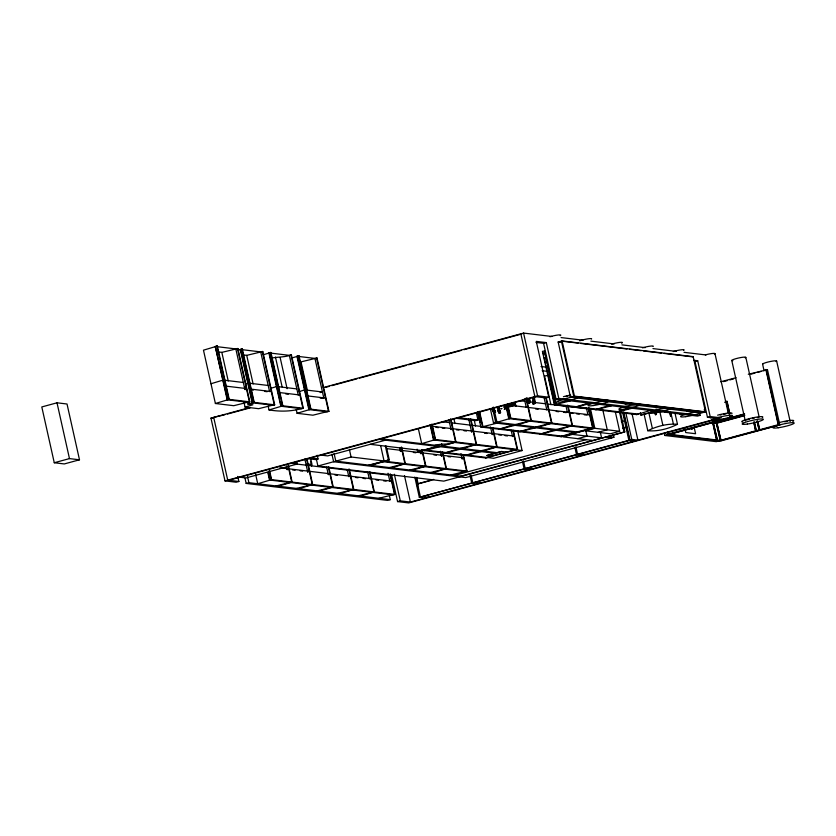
<?xml version="1.0" encoding="UTF-8"?>
<svg xmlns="http://www.w3.org/2000/svg" width="836" height="836" viewBox="0 0 836 836"><rect width="100%" height="100%" fill="white"/><g stroke="black" fill="none" stroke-linecap="round" stroke-linejoin="round"><path stroke-width="1.25" d="M527.485 400.141L527.025 398.155L527.829 403.297L528.509 403.307L529.637 403.004L529.481 399.775M535.113 401.51L534.758 403.621L532.95 403.913L533.18 400.757M532.95 403.913L534.183 403.548L534.392 402.461L533.723 397.455M534.183 403.548L534.674 401.458L533.964 397.413M535.019 402.471L534.758 403.621M528.268 403.349L528.289 402.189M533.922 402.795L533.629 403.924M533.399 402.733L533.002 403.391M493.637 407.456L495.518 412.284L493.71 412.576L492.164 409.745M495.466 411.782L494.713 411.343M495.518 412.284L493.815 412.524L492.268 409.692M499.98 411.061C501.757 413.297 497.326 413.914 500.659 412.409L499.761 410.058M527.829 403.297L529.742 402.952M644.107 414.248L647.795 430.739C656.782 426.224 667.41 423.434 677.484 424.291L674.934 412.88M677.484 424.291C668.497 428.805 657.859 431.585 647.795 430.739M263.215 354.777L270.958 352.489L282.871 405.815L269.025 409.933L268.199 406.223M210.975 383.734L223.191 380.066M227.173 399.775L229.242 399.389L217.318 346.062L203.472 350.169L215.395 403.495L227.601 399.827L215.26 346.449L227.173 399.775L248.167 402.294L249.797 401.855L237.884 348.528L221.833 352.374L218.165 351.935M270.718 388.332L276.82 386.504M269.6 470.741L271.585 479.634L257.728 483.741L255.523 473.866M278.294 486.207L292.14 482.1L288.451 465.589M432.139 424.301L435.546 439.537L421.699 443.644L418.387 428.826M507.703 404.248L510.827 418.219L496.981 422.326L493.668 407.508M370.944 465.37L384.8 461.253M298.849 488.673L312.695 484.566L307.021 459.173M588.753 403.046L574.907 407.163M517.536 424.792L531.382 420.675L526.272 397.831M391.509 467.836L405.355 463.719L401.667 447.218M458.327 448.901L444.48 453.007M319.404 491.14L333.25 487.033L328.715 466.718M462.705 448.566L476.562 444.449L470.877 419.055M533.284 427.541L519.438 431.658M609.308 405.512L595.462 409.63M538.091 427.259L551.938 423.141L546.263 397.758M412.064 470.302L425.911 466.185L422.222 449.684M478.892 451.367L465.035 455.474M339.959 493.606L352.175 489.938M483.26 451.032L497.117 446.915L492.853 427.875M553.84 430.007L539.993 434.124M629.863 407.978L616.017 412.096M558.647 429.725L572.503 425.608L567.957 405.293M432.62 472.768L446.466 468.651L442.777 452.151M360.515 496.072L374.371 491.965L369.825 471.65M574.405 432.473L560.548 436.58M638.213 414.113L650.429 410.445M238.396 350.19L242.315 349.061L254.238 402.388L248.031 404.196L247.477 401.729M291.273 358.142L299.027 355.864L310.95 409.18L297.073 413.297L296.237 409.588M245.899 383.755L248.187 383.066L252.597 402.827M298.776 391.697L304.889 389.869M512.761 425.075L498.883 429.192M243.945 402.116L245.042 407.059L252.9 404.781L248.031 404.196M485.486 457.929L491.693 456.122L486.824 455.536L494.682 453.258M215.26 346.449L217.318 346.062M237.884 348.528L236.243 348.967L216.942 346.658M243.015 354.913L246.724 355.363L262.765 351.507L274.689 404.833L273.048 405.282L252.169 402.774L240.256 349.448L242.315 349.061M57.005 402.806L41.8 406.944L54.267 462.736L64.288 463.938L79.493 459.8L67.026 404.007L57.005 402.806L69.472 458.598L79.493 459.8M262.765 351.507L261.135 351.956L240.256 349.448M270.697 358.236C277.573 356.794 284.606 357.39 291.409 354.945L303.322 408.271L301.691 408.72L280.812 406.212L268.889 352.886L270.958 352.489M291.409 354.945L289.768 355.394L268.889 352.886M307.387 390.464L301.002 361.873L317.011 358.017L328.935 411.343L327.294 411.793L308.881 409.577L296.958 356.251L299.027 355.864M317.011 358.017L315.381 358.466L296.958 356.251M244.781 389.022L246.411 388.573L226.284 386.159M252.169 402.774L253.81 402.335L274.689 404.833M237.748 476.415L238.877 481.484L236.149 482.226L224.999 480.888L210.965 418.115L250.204 407.445M323.208 387.58L523.566 333.073L552.032 336.49M224.832 414.76L213.692 417.373L227.726 480.146L238.877 481.484M227.35 414.081L250.016 407.916M325.538 387.371L329.311 386.336M331.829 385.657L357.014 378.802M359.532 378.123L406.108 365.447M408.616 364.768L433.8 357.912M436.319 357.233L461.493 350.378M464.011 349.699L520.65 334.285M54.267 462.736L69.472 458.598M280.812 406.212L282.443 405.763L303.322 408.271M536.064 342.426L543.578 343.335L546.305 342.593L558.782 398.385L700.16 415.346L699.586 412.806M308.881 409.577L310.522 409.138L328.935 411.343M704.257 409.535L704.821 412.054L701.54 412.942L570.486 397.225L558.145 342.008L561.416 341.119L578.125 343.115M637.001 414.614L554.341 404.697L542.428 351.371L544.487 350.974L556.41 404.3L554.77 404.749L547.674 373.002M224.999 480.888L537.6 395.846L548.761 397.184L536.284 341.391L546.305 342.593M228.792 480.272L535.939 396.713M504.16 406.85L515.446 403.851L515.582 404.446L504.296 407.445L504.16 406.85L515.446 403.851M296.707 461.462L297.271 464.001L245.983 477.952L239.984 477.231M385.5 440.164L327.66 455.902L321.233 455.129M504.923 408.062L504.756 407.331L504.923 408.062L515.279 405.293L514.986 404.551L515.279 405.293M317.189 455.254L318.025 459.016L315.841 459.612L308.139 458.692M548.761 397.184L546.033 397.926L534.873 396.588L520.838 333.815L521.915 333.94M287.114 469.268L288.754 468.818L279.945 467.763M476.269 412.514L477.952 420.048L475.768 420.644L456.498 418.324M245.042 478.359L246.171 483.427L248.909 482.685L390.276 499.646L389.43 495.842M543.578 343.335L556.055 399.127L558.782 398.385M391.624 474.963L397.57 501.59L408.731 502.927L721.332 417.885L710.182 416.547L697.705 360.744L694.977 361.486L707.455 417.289L718.605 418.627M450.98 429.161L452.61 428.711L432.588 426.308M316.53 459.863L317.899 466.018L351.078 456.999L384.058 460.95L380.652 445.713M570.486 397.225L573.768 396.327L704.821 412.054M267.813 472.403L269.516 480.021L271.157 479.582L394.926 494.431L390.391 474.116M307.679 471.734L309.31 471.285L289.183 468.871M554.341 404.697L555.982 404.248L638.641 414.165L636.572 414.562M490.398 408.961L493.48 422.765L495.664 422.17L578.324 432.087M505.644 404.645L508.758 418.606L510.399 418.167L593.915 428.178L589.422 408.093M430.08 424.688L433.487 439.924L435.117 439.485L517.568 449.371L513.304 430.331M480.888 427.029L482.529 426.59L562.618 436.193L560.977 436.632L480.888 427.029L477.481 411.793M481.317 427.081L496.908 423.173M400.339 450.897L401.97 450.447L386.869 448.639M471.535 431.627L473.176 431.177L453.039 428.763M328.235 474.2L329.875 473.751L309.738 471.337M575.335 407.216L590.947 403.307M499.311 429.244L514.924 425.336M417.112 449.214L417.676 451.722L437.322 446.382M368.78 465.109L389.283 459.863L386.19 446.058M438.179 446.476L417.676 451.722M369.637 465.213L389.283 459.863M424.354 450.594L439.966 446.696M420.895 453.352L422.525 452.913L402.398 450.5M492.09 434.093L493.731 433.644L473.604 431.23M348.79 476.666L350.43 476.217L330.304 473.803M595.89 409.682L611.503 405.773M519.867 431.7L535.479 427.802M444.909 453.06L460.521 449.162M441.45 455.819L443.09 455.38L422.953 452.966M512.541 436.538L514.182 436.099L494.16 433.696M720.705 381.77L736.077 377.715M748.293 374.267L767.458 369.679L779.8 424.897L720.862 440.927L666.898 434.448L725.836 418.418L727.33 418.596M723.568 381.624L727.33 380.599M729.838 379.91L733.6 378.886M751.156 374.11L754.918 373.086M757.426 372.407L761.188 371.383M763.696 370.703L767.458 369.679M616.445 412.148L632.068 408.24M540.422 434.166L556.044 430.268M465.464 455.526L481.087 451.628M462.005 458.285L463.646 457.846L443.519 455.432M486.824 455.536L501.694 451.482M640.303 412.566L640.857 415.074L655.591 411.061M491.453 456.09L517.139 449.319L512.876 430.279M593.915 428.178L561.405 436.685L593.058 428.074L588.513 407.759M656.448 411.166L640.857 415.074M517.568 449.371L485.915 457.982L423.925 450.541L425.555 450.102L493.721 458.274L522.092 450.552L517.693 430.843M619.664 431.271L594.824 428.293L585.555 430.812L610.395 433.79L619.664 431.271L615.265 411.552M621.347 421.689L625.098 420.665M654.839 412.117L655.403 414.614L656.155 414.489L655.602 411.991M655.403 414.614L656.155 414.489M665.498 412.252L664.954 412.399M597.97 432.306L607.25 429.777L602.84 410.068M577.739 438.649L587.018 436.12L585.639 429.965M433.738 479.415L417.477 483.835L418.115 483.908M623.416 427.802L626.561 427.206L622.81 428.22M419.369 483.574L430.624 480.512M463.343 454.617L467.031 471.117L465.391 471.567L382.731 461.65M669.772 412.702L670.597 416.432L671.36 416.307L670.524 412.576M670.597 416.432L671.36 416.307M729.034 413.883L726.254 401.437L727.006 401.311L729.797 413.768M454.69 475.412L586.13 439.652M680.703 414.081L680.159 414.228M724.613 402.273L727.069 401.604M460.866 476.154L624.805 431.888L620.322 411.803M394.926 494.431L393.286 494.87L269.516 480.021M624.805 431.888L443.822 481.128L317.899 466.018M613.342 434.762L613.906 437.27L465.704 477.586L333.616 461.744L331.934 454.209M390.276 499.646L387.549 500.388L246.171 483.427M700.16 415.346L697.433 416.088L556.055 399.127M397.57 501.59L400.298 500.848L411.458 502.185M707.455 417.289L710.182 416.547M623.405 412.388L629.581 440.008L631.765 439.412L637.931 440.154L632.037 413.789M414.802 477.042L419.338 497.357L629.968 440.049L623.729 412.117M630.616 440.133L419.338 497.357M717.539 418.491L410.382 502.06L404.488 475.694M664.348 432.985L664.913 435.493L744.562 413.841M668.727 434.542L727.665 418.512M744.625 414.133L712.7 422.817L716.557 423.277L744.803 415.596M729.588 416.38L730.152 418.867L730.904 418.742L730.35 416.255M730.152 418.867L730.904 418.742M716.828 422.817L720.935 440.279L716.828 422.817L716.285 422.964L720.183 440.405M717.361 440.133L713.254 422.671L717.361 440.133L716.598 440.258L712.638 422.525L716.494 422.985L742.274 415.973M716.598 440.258L717.152 440.102M753.675 422.243L755.347 429.714L756.11 429.589L754.438 422.117M755.347 429.714L756.11 429.589M719.263 440.729L778.191 424.698L765.849 369.491M779.8 424.897L716.306 441.659L664.913 435.493M435.086 445.254C441.836 443.383 448.88 445.034 455.568 441.93L450.458 419.087M496.866 452.663L501.61 451.471L506.323 452.036M320.125 392.554L322.456 391.979L306.143 390.025M548.029 375.27L544.539 376.137L550.924 404.728M556.41 404.3L570.392 400.841M515.342 424.531L530.954 420.633L526.137 399.044M276.089 485.946L291.712 482.048L288.023 465.537M535.897 426.997L551.52 423.1L545.835 397.706M296.655 488.412L312.267 484.514L306.593 459.121M460.511 448.305L476.133 444.397L470.449 419.003M389.315 467.575L404.927 463.666L401.238 447.166M556.452 429.464L572.075 425.555L567.529 405.251M317.21 490.878L332.822 486.98L328.287 466.666M481.066 450.771L496.688 446.863L492.425 427.823M409.87 470.041L425.482 466.133L421.793 449.632M577.018 431.93L592.63 428.022L588.377 408.982M337.765 493.344L353.816 489.499L349.27 469.184M430.425 472.507L446.037 468.599L442.349 452.098M358.32 495.811L373.943 491.913L369.397 471.598M450.98 474.963L466.603 471.065L462.914 454.565M378.886 498.277L394.498 494.379L389.963 474.064M498.402 407.059L500.304 412.796M499.583 411.929L500.179 412.347M585.618 454.387L577.582 454.303L575.879 446.685M533.232 468.641L525.196 468.557L523.493 460.939M480.846 482.884L472.81 482.811L471.117 475.193M428.46 497.138L420.435 497.054L416.171 478.014M561.092 337.577L583.089 340.21M590.853 341.14L614.147 343.941M621.911 344.871L645.193 347.661M652.958 348.591L676.251 351.392M684.015 352.322L706.012 354.955M580.696 343.429L626.948 348.978M629.518 349.281L641.087 350.671M643.647 350.984L661.642 353.137M664.212 353.45L692.48 356.836M558.145 342.008L560.716 342.311M693.953 360.295L697.705 360.744M544.487 350.974L555.982 404.248M541.049 366.523L546.211 367.15M542.156 370.714L547.193 371.32M727.006 401.311L729.577 413.736M726.254 401.437L729.243 413.914M519.867 400.705L524.904 401.311M526.586 401.52L545.459 403.778M547.152 403.987L566.014 406.244M567.707 406.442L586.579 408.71M515.582 404.446L515.248 403.83M507.87 404.99L527.997 407.404M528.425 407.456L548.562 409.87M548.991 409.922L569.117 412.336M569.546 412.388L589.673 414.802M507.494 405.585L510.012 405.888M535.604 408.961L538.112 409.264M556.159 411.427L558.678 411.73M563.704 412.326L566.223 412.629M570.424 413.141L572.942 413.433M576.715 413.893L579.233 414.196M584.26 414.792L586.778 415.095M504.296 407.445L504.369 406.871M224.445 380.223L243.318 382.48M249.431 383.222L268.21 385.469M278.075 386.65L296.843 388.907M721.677 440.582L668.016 434.145L667.462 431.648M508.758 418.606L591.418 428.523M251.281 389.158L271.303 391.561M279.914 392.596L299.936 395M307.993 395.961L325.549 398.072M250.894 389.754L253.402 390.057M264.667 391.405L267.165 391.708M285.787 393.944L288.295 394.237M320.146 398.061L322.654 398.364M458.671 417.739L477.952 420.048M493.48 422.765L576.14 432.682M607.741 436.528L613.906 437.27M605.557 437.123L611.722 437.865M629.581 440.008L635.747 440.75M442.004 421.72L449.517 422.619M451.2 422.817L470.072 425.085M471.765 425.284L480.564 426.35M592.306 440.394L563.182 436.904L572.451 434.375L601.575 437.865L600.206 431.71M249.797 401.855L228.813 399.336L216.89 346.01M435.964 427.353L438.461 427.656M442.223 428.105L444.721 428.408M456.435 429.808L458.954 430.112M463.99 430.718L466.509 431.021M484.546 433.184L487.064 433.487M498.778 434.887L501.286 435.19M505.038 435.64L507.536 435.943M215.395 403.495L233.756 405.7L249.368 401.802L237.455 348.476M245.042 407.059L258.648 408.689L274.26 404.781L262.337 351.465M269.025 409.933C280.468 411.814 291.785 411.552 302.893 408.219L290.98 354.892M297.073 413.297L312.915 415.199L328.506 411.291L316.583 357.965M433.487 439.924L522.092 450.552M210.965 418.115L213.556 418.428M381.258 438.795L497.211 452.704M379.074 439.391L495.027 453.3M370.223 444.313L422.044 450.531M413.339 452.454L415.858 452.757M433.905 454.92L436.413 455.223M448.169 456.634L450.688 456.926M384.372 461.2L467.031 471.117M310.323 458.097L318.025 459.016M461.712 476.259L335.8 461.148L334.097 453.53M306.875 463.938L312.006 464.555L310.637 458.4M291.273 463.28L297.271 464.001M296.153 463.99L306.216 465.192M307.899 465.401L326.771 467.658M328.454 467.867L347.327 470.125M349.02 470.334L367.882 472.591M369.575 472.8L388.447 475.057M350.859 476.269L370.985 478.683M371.414 478.735L391.541 481.149M292.579 469.926L295.098 470.229M300.124 470.825L302.642 471.128M334.954 475.005L337.472 475.308M355.509 477.471L358.027 477.774M363.054 478.38L365.572 478.683M376.064 479.937L378.583 480.24M383.62 480.846L386.127 481.149M632.413 441.659L628.881 440.353L622.632 412.42M580.027 455.902L576.495 454.596L574.886 447.385M527.641 470.156L524.109 468.85L522.5 461.639M475.256 484.41L471.723 483.103L470.02 475.485M494.389 412.597L493.261 410.758M494.149 412.629L493.021 410.789M498.946 413.141L497.18 407.393M499.28 413.245L498.883 412.305M498.486 412.263L497.765 410.413M495.184 412.179L493.261 407.341M494.943 412.221L493.021 407.383M494.818 411.291L493.742 407.404M498.465 410.434L498.789 411.416M498.225 410.476L498.549 411.458M499.823 411.897L498.643 407.017M527.934 403.245L527.829 401.134M532.501 397.779L533.295 402.785M527.495 398.218L527.944 400.193M776.654 361.058L790.166 421.501M766.173 369.522L778.515 424.74M762.589 364.109L763.989 370.411M745.817 357.359L759.046 416.547M757.729 421.02L759.684 429.735L757.792 422.243M757.186 421.166L759.13 429.882L756.967 421.145M754.218 422.096L755.89 429.568M753.884 422.264L755.556 429.735M731.751 360.41L745.263 420.863A7.2 0.92 -12.6 0 1 745.304 420.759M730.131 416.234L730.695 418.721M729.807 416.401L730.361 418.899M714.979 353.659L728.208 412.848M716.494 422.985L720.392 440.426M712.92 422.838L716.818 440.279M694.162 427.384L695.583 433.727L685.729 432.546L684.872 428.743M670.775 412.378L673.335 423.789M670.315 412.545L671.151 416.286M669.981 412.723L670.817 416.464M659.803 411.521L662.917 425.472M655.382 411.97L655.947 414.457M655.058 412.148L655.612 414.635M648.935 413.13L652.341 428.345M625.871 413.047L631.765 439.412M619.466 411.699L623.949 431.784M590.425 408.574L594.824 428.293M586.454 408.156L587.959 414.886M561.416 341.119L573.768 396.327M565.899 405.69L567.404 412.42M543.139 352.688L543.703 355.227M544.278 357.766L545.406 362.845M545.981 365.384L547.11 370.463M544.069 397.56L546.838 409.953M523.566 333.073L537.6 395.846M529.533 398.532L530.369 402.262M524.35 398.824L526.283 407.487M507.274 404.196L510.399 418.167M506.637 407.236L509.187 418.658M511.078 430.007L512.468 436.183M492.582 408.365L495.664 422.17M490.513 426.997L492.216 434.615M479.55 411.396L482.957 426.632M479.122 411.354L482.529 426.59M478.37 413.862L480.24 422.274M474.148 419.818L475.538 426.036M468.682 418.867L471.65 432.149M453.875 418.596L454.983 423.57M460.991 453.739L462.203 459.163M450.886 419.129L455.996 441.983L442.15 446.1L441.596 443.634M448.827 419.526L451.095 429.683M440.436 451.273L441.565 456.351M431.71 424.249L435.117 439.485M430.509 424.74L432.567 433.968M433.058 436.173L433.915 439.976M420.257 450.52L421.01 453.885M416.652 477.377L418.313 484.786M416.579 482.194L417.707 487.273M400.308 448.932L400.883 451.471M399.598 447.605L400.454 451.419M394.352 474.221L400.298 500.848M385.333 445.954L388.426 459.769M388.04 473.239L389.827 481.233M367.767 472.037L369.272 478.767M349.375 449.381L351.078 456.999M348.842 469.132L353.388 489.447M347.201 469.571L348.706 476.301M314.953 358.414L323.835 398.155M326.646 467.105L328.349 474.723M298.598 355.812L310.522 409.138M297.386 356.303L309.038 408.396M289.34 355.342L298.222 395.083M310.574 461.169L311.682 466.143M304.826 458.985L307.794 472.256M280.165 357.62L287.114 388.698M275.452 357.045L282.119 386.88M270.53 352.437L282.443 405.763M269.317 352.938L277.928 391.447M278.284 393.045L279.621 399.054M280.102 401.186L281.241 406.265M286.382 465.986L287.239 469.79M260.707 351.904L269.589 391.645M246.724 355.363L253.12 383.954M269.171 470.689L271.157 479.582M241.886 349.009L253.81 402.335M268.241 472.455L269.944 480.073M240.684 349.5L247.905 381.822M244.76 387.058L245.324 389.597M235.815 348.915L244.896 389.545M221.833 352.374L228.228 380.965M247.487 476.342L248.909 482.685M534.434 397.466L535.009 401.562M499.123 407.08L499.656 410.11M529.01 399.723L529.293 402.9M528.78 399.754L529.052 402.931M533.546 400.862L533.389 403.966M529.376 399.827L529.522 401.876M746.517 420.069A7.2 0.92 -12.6 0 1 747.415 419.724M748.492 419.379A7.2 0.92 -12.6 0 1 749.725 419.024M752.421 418.366A7.2 0.92 -12.6 0 1 754.459 417.969M757.364 417.572A7.2 0.92 -12.6 0 1 758.837 417.551M732.858 360.692A7.2 0.92 -12.6 0 1 738.23 358.08A7.2 0.92 -12.6 0 1 745.231 357.85M784.628 421.783A7.2 0.92 -12.6 0 1 787.146 421.375M762.693 364.277A7.2 0.92 -12.6 0 1 770.437 361.476A7.2 0.92 -12.6 0 1 776.069 361.549M778.337 422.828A10.805 1.369 -12.6 0 1 790.365 420.414A10.805 1.369 -12.6 0 1 792.8 421.469M742.901 422.034A10.805 1.369 -12.6 0 1 751.459 418.115A10.805 1.369 -12.6 0 1 762.327 417.561M720.214 414.98A7.2 0.92 -12.6 0 1 721.593 414.666M723.621 414.269A7.2 0.92 -12.6 0 1 726.024 413.914M705.375 354.882A7.2 0.92 -12.6 0 1 713.014 353.429A7.2 0.92 -12.6 0 1 714.393 354.15M717.601 415.168A10.805 1.369 -12.6 0 1 731.939 413.496M710.913 417.927A10.805 1.369 -12.6 0 1 711.154 417.603M673.314 351.538A7.2 0.92 -12.6 0 1 681.674 349.772A7.2 0.92 -12.6 0 1 683.555 350.451M680.797 414.604A10.805 1.369 -12.6 0 1 680.953 413.496M686.764 411.469A10.805 1.369 -12.6 0 1 688.76 410.957M642.476 347.839A7.2 0.92 -12.6 0 1 650.293 346.135A7.2 0.92 -12.6 0 1 653.146 346.48M649.311 410.371A10.805 1.369 -12.6 0 1 649.75 410.006M655.926 407.769A10.805 1.369 -12.6 0 1 656.908 407.519M611.638 344.139A7.2 0.92 -12.6 0 1 620.26 342.352A7.2 0.92 -12.6 0 1 621.576 343.199M625.098 404.07A10.805 1.369 -12.6 0 1 628.108 403.318M579.724 340.795A7.2 0.92 -12.6 0 1 588.032 338.82A7.2 0.92 -12.6 0 1 591.47 339.082M594.26 400.381A10.805 1.369 -12.6 0 1 595.242 400.12M566.035 396.494A7.2 0.92 -12.6 0 1 567.404 396.17M568.773 395.898A7.2 0.92 -12.6 0 1 570.706 395.564M549.963 336.741A7.2 0.92 -12.6 0 1 558.333 334.975A7.2 0.92 -12.6 0 1 560.214 335.654M557.121 399.754A10.805 1.369 -12.6 0 1 557.236 398.908M563.422 396.682A10.805 1.369 -12.6 0 1 570.528 395.083M511.935 405.753L512.646 405.606L511.935 405.753M501.067 408.689L501.778 408.595L501.067 408.689M515.666 406.139L516.366 405.962L515.749 406.097M504.359 409.191L505.069 409.065L504.359 409.191M691.947 429.265L691.403 429.411L691.947 429.265M693.159 356.648L562.095 340.931L574.437 396.149L705.5 411.866L693.159 356.648M778.201 427.76A10.805 1.369 -12.6 0 0 794.2 423.068A10.805 1.369 -12.6 0 0 778.546 425.242A10.805 1.369 -12.6 0 0 778.201 427.76M716.536 420.362A10.805 1.369 -12.6 0 0 732.524 415.67A10.805 1.369 -12.6 0 0 716.87 417.854A10.805 1.369 -12.6 0 0 716.536 420.362M747.363 424.061A10.805 1.369 -12.6 0 0 763.362 419.369A10.805 1.369 -12.6 0 0 747.708 421.543A10.805 1.369 -12.6 0 0 747.363 424.061M685.698 416.662A10.805 1.369 -12.6 0 0 701.686 411.97A10.805 1.369 -12.6 0 0 686.042 414.154A10.805 1.369 -12.6 0 0 685.698 416.662M654.86 412.963A10.805 1.369 -12.6 0 0 670.859 408.271A10.805 1.369 -12.6 0 0 655.205 410.455A10.805 1.369 -12.6 0 0 654.86 412.963M624.022 409.264A10.805 1.369 -12.6 0 0 640.021 404.572A10.805 1.369 -12.6 0 0 624.367 406.756A10.805 1.369 -12.6 0 0 624.022 409.264M593.184 405.565A10.805 1.369 -12.6 0 0 609.183 400.872A10.805 1.369 -12.6 0 0 593.529 403.056A10.805 1.369 -12.6 0 0 593.184 405.565M562.346 401.865A10.805 1.369 -12.6 0 0 578.345 397.173A10.805 1.369 -12.6 0 0 562.691 399.357A10.805 1.369 -12.6 0 0 562.346 401.865"/></g></svg>
